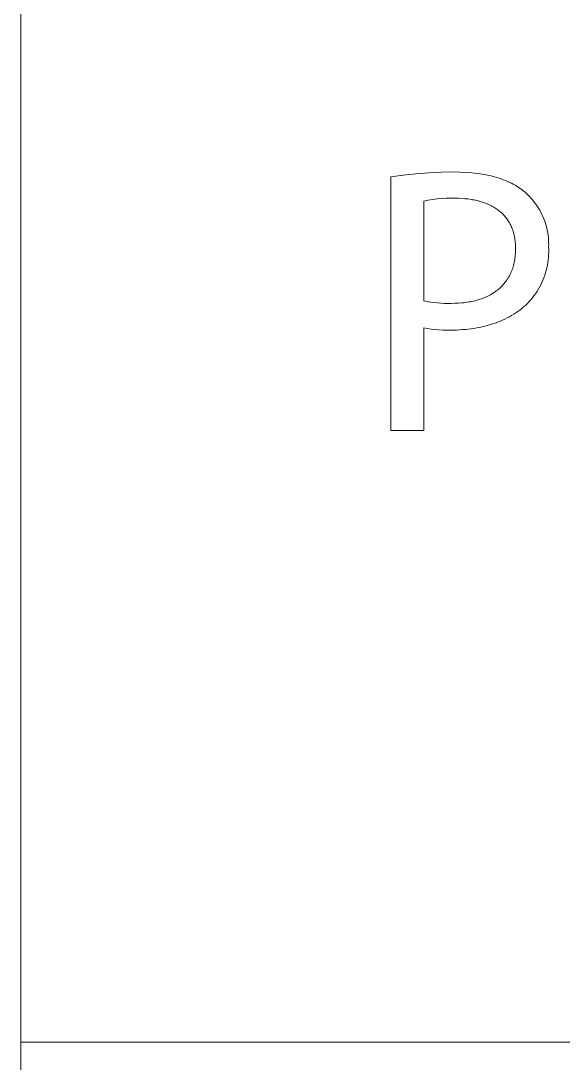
# Model space of a CAD drawing. Header units: millimetres. Extents: x -582 to 3448, y -204 to 2611.
# Drawn here: x 1925.1 to 1982.5, y -93.9 to 16.5 of the extents above; entities that cross this region are included whole.
import ezdxf

# ---------------------------------------------------------------- set-up
doc = ezdxf.new("R2010")
doc.units = ezdxf.units.MM
doc.header["$MEASUREMENT"] = 0
doc.layers.add('Domyślny', color=7, linetype='Continuous', true_color=0x000000)

msp = doc.modelspace()

# ---------------------------------------------------------------- linework, layer by layer
at = {"layer": 'Domyślny', "color": 18, "lineweight": 15, "true_color": 0x000000}
for p, q in [((1925.06, -204.25), (1925.06, 246.28)), ((1964.24, 0), (1965.57, 0.2)), ((1964.24, -26.86), (1964.24, 0)), ((1965.57, 0.2), (1966.92, 0.35)), ((1966.92, 0.35), (1968.27, 0.45)), ((1968.27, 0.45), (1969.62, 0.51)), ((1969.62, 0.51), (1970.97, 0.53)), ((1970.97, 0.53), (1971.61, 0.52)), ((1971.61, 0.52), (1972.23, 0.49)), ((1972.23, 0.49), (1972.83, 0.44)), ((1972.83, 0.44), (1973.12, 0.41)), ((1973.12, 0.41), (1973.4, 0.38)), ((1973.4, 0.38), (1973.68, 0.34)), ((1973.68, 0.34), (1973.96, 0.29)), ((1973.96, 0.29), (1974.22, 0.25)), ((1974.22, 0.25), (1974.49, 0.19)), ((1974.49, 0.19), (1974.74, 0.14)), ((1974.74, 0.14), (1975, 0.07)), ((1975, 0.07), (1975.24, 0.01)), ((1975.24, 0.01), (1975.48, -0.06)), ((1975.48, -0.06), (1975.72, -0.14)), ((1975.72, -0.14), (1975.95, -0.21)), ((1975.95, -0.21), (1976.17, -0.3)), ((1976.17, -0.3), (1976.39, -0.38)), ((1976.39, -0.38), (1976.61, -0.47)), ((1976.61, -0.47), (1976.81, -0.57)), ((1976.81, -0.57), (1977.02, -0.67)), ((1977.02, -0.67), (1977.21, -0.77)), ((1977.21, -0.77), (1977.41, -0.88)), ((1977.41, -0.88), (1977.59, -0.99)), ((1977.59, -0.99), (1977.77, -1.1)), ((1977.77, -1.1), (1977.95, -1.22)), ((1977.95, -1.22), (1978.12, -1.34)), ((1978.12, -1.34), (1978.28, -1.47)), ((1978.28, -1.47), (1978.44, -1.59)), ((1978.44, -1.59), (1978.6, -1.73)), ((1978.6, -1.73), (1978.78, -1.9)), ((1978.78, -1.9), (1978.96, -2.08)), ((1978.96, -2.08), (1979.13, -2.27)), ((1968.21, -2.46), (1967.74, -2.55)), ((1967.74, -2.55), (1967.74, -13.11)), ((1968.68, -2.39), (1968.21, -2.46)), ((1969.15, -2.33), (1968.68, -2.39)), ((1969.62, -2.29), (1969.15, -2.33)), ((1970.1, -2.26), (1969.62, -2.29)), ((1970.58, -2.25), (1970.1, -2.26)), ((1971.05, -2.25), (1970.58, -2.25)), ((1971.41, -2.26), (1971.05, -2.25)), ((1971.76, -2.27), (1971.41, -2.26)), ((1972.1, -2.3), (1971.76, -2.27)), ((1972.44, -2.33), (1972.1, -2.3)), ((1972.76, -2.38), (1972.44, -2.33)), ((1972.92, -2.41), (1972.76, -2.38)), ((1973.08, -2.43), (1972.92, -2.41)), ((1973.24, -2.47), (1973.08, -2.43)), ((1973.39, -2.5), (1973.24, -2.47)), ((1973.54, -2.54), (1973.39, -2.5)), ((1973.69, -2.58), (1973.54, -2.54)), ((1973.83, -2.62), (1973.69, -2.58)), ((1973.97, -2.66), (1973.83, -2.62)), ((1974.12, -2.71), (1973.97, -2.66)), ((1974.25, -2.76), (1974.12, -2.71)), ((1974.39, -2.81), (1974.25, -2.76)), ((1974.52, -2.87), (1974.39, -2.81)), ((1974.65, -2.93), (1974.52, -2.87)), ((1974.78, -2.99), (1974.65, -2.93)), ((1974.91, -3.05), (1974.78, -2.99)), ((1975.03, -3.12), (1974.91, -3.05)), ((1975.15, -3.19), (1975.03, -3.12)), ((1975.27, -3.26), (1975.15, -3.19)), ((1975.38, -3.33), (1975.27, -3.26)), ((1979.13, -2.27), (1979.3, -2.47)), ((1979.3, -2.47), (1979.45, -2.66)), ((1979.45, -2.66), (1979.61, -2.87)), ((1979.61, -2.87), (1979.75, -3.08)), ((1979.75, -3.08), (1979.89, -3.29)), ((1979.89, -3.29), (1980.02, -3.51)), ((1975.49, -3.41), (1975.38, -3.33)), ((1975.6, -3.48), (1975.49, -3.41)), ((1975.71, -3.57), (1975.6, -3.48)), ((1975.81, -3.65), (1975.71, -3.57)), ((1975.91, -3.74), (1975.81, -3.65)), ((1976.01, -3.83), (1975.91, -3.74)), ((1976.11, -3.92), (1976.01, -3.83)), ((1976.2, -4.01), (1976.11, -3.92)), ((1976.29, -4.11), (1976.2, -4.01)), ((1976.37, -4.21), (1976.29, -4.11)), ((1976.46, -4.31), (1976.37, -4.21)), ((1976.54, -4.42), (1976.46, -4.31)), ((1980.02, -3.51), (1980.14, -3.74)), ((1980.14, -3.74), (1980.25, -3.96)), ((1980.25, -3.96), (1980.36, -4.19)), ((1980.36, -4.19), (1980.46, -4.43)), ((1976.61, -4.53), (1976.54, -4.42)), ((1976.69, -4.64), (1976.61, -4.53)), ((1976.76, -4.75), (1976.69, -4.64)), ((1976.83, -4.87), (1976.76, -4.75)), ((1976.89, -4.98), (1976.83, -4.87)), ((1976.95, -5.11), (1976.89, -4.98)), ((1977.01, -5.23), (1976.95, -5.11)), ((1977.06, -5.36), (1977.01, -5.23)), ((1977.12, -5.49), (1977.06, -5.36)), ((1977.16, -5.62), (1977.12, -5.49)), ((1980.46, -4.43), (1980.55, -4.67)), ((1980.55, -4.67), (1980.63, -4.91)), ((1980.63, -4.91), (1980.7, -5.15)), ((1980.7, -5.15), (1980.77, -5.4)), ((1980.77, -5.4), (1980.82, -5.65)), ((1977.21, -5.75), (1977.16, -5.62)), ((1977.25, -5.89), (1977.21, -5.75)), ((1977.29, -6.03), (1977.25, -5.89)), ((1977.32, -6.17), (1977.29, -6.03)), ((1977.35, -6.32), (1977.32, -6.17)), ((1977.38, -6.47), (1977.35, -6.32)), ((1977.4, -6.62), (1977.38, -6.47)), ((1977.42, -6.77), (1977.4, -6.62)), ((1980.82, -5.65), (1980.87, -5.9)), ((1980.87, -5.9), (1980.91, -6.15)), ((1980.91, -6.15), (1980.94, -6.4)), ((1980.94, -6.4), (1980.96, -6.65)), ((1977.44, -6.93), (1977.42, -6.77)), ((1977.45, -7.09), (1977.44, -6.93)), ((1977.46, -7.25), (1977.45, -7.09)), ((1977.47, -7.41), (1977.46, -7.25)), ((1977.47, -7.58), (1977.47, -7.41)), ((1977.47, -7.75), (1977.47, -7.58)), ((1980.96, -6.65), (1980.97, -6.91)), ((1980.97, -6.91), (1980.98, -7.16)), ((1980.98, -7.16), (1980.97, -7.42)), ((1980.97, -7.42), (1980.98, -7.69)), ((1980.98, -7.69), (1980.98, -7.97)), ((1977.35, -8.91), (1977.38, -8.75)), ((1977.38, -8.75), (1977.4, -8.59)), ((1977.4, -8.59), (1977.42, -8.43)), ((1977.42, -8.43), (1977.44, -8.26)), ((1977.44, -8.26), (1977.45, -8.1)), ((1977.45, -8.1), (1977.46, -7.93)), ((1977.46, -7.93), (1977.47, -7.75)), ((1980.92, -8.8), (1980.89, -9.07)), ((1980.95, -8.52), (1980.92, -8.8)), ((1980.97, -8.25), (1980.95, -8.52)), ((1980.98, -7.97), (1980.97, -8.25)), ((1977.06, -9.94), (1977.11, -9.8)), ((1977.11, -9.8), (1977.16, -9.65)), ((1977.16, -9.65), (1977.2, -9.51)), ((1977.2, -9.51), (1977.24, -9.36)), ((1977.24, -9.36), (1977.28, -9.21)), ((1977.28, -9.21), (1977.32, -9.06)), ((1977.32, -9.06), (1977.35, -8.91)), ((1980.72, -9.88), (1980.64, -10.15)), ((1980.78, -9.61), (1980.72, -9.88)), ((1980.84, -9.34), (1980.78, -9.61)), ((1980.89, -9.07), (1980.84, -9.34)), ((1976.43, -11.07), (1976.51, -10.95)), ((1976.51, -10.95), (1976.59, -10.84)), ((1976.59, -10.84), (1976.67, -10.72)), ((1976.67, -10.72), (1976.74, -10.59)), ((1976.74, -10.59), (1976.81, -10.47)), ((1976.81, -10.47), (1976.88, -10.34)), ((1976.88, -10.34), (1976.94, -10.21)), ((1976.94, -10.21), (1977, -10.07)), ((1977, -10.07), (1977.06, -9.94)), ((1980.36, -10.93), (1980.25, -11.18)), ((1980.46, -10.67), (1980.36, -10.93)), ((1980.56, -10.41), (1980.46, -10.67)), ((1980.64, -10.15), (1980.56, -10.41)), ((1975.31, -12.16), (1975.42, -12.07)), ((1975.42, -12.07), (1975.54, -11.98)), ((1975.54, -11.98), (1975.65, -11.89)), ((1975.65, -11.89), (1975.76, -11.8)), ((1975.76, -11.8), (1975.86, -11.7)), ((1975.86, -11.7), (1975.97, -11.6)), ((1975.97, -11.6), (1976.07, -11.5)), ((1976.07, -11.5), (1976.16, -11.4)), ((1976.16, -11.4), (1976.25, -11.29)), ((1976.25, -11.29), (1976.34, -11.18)), ((1976.34, -11.18), (1976.43, -11.07)), ((1979.86, -11.91), (1979.72, -12.15)), ((1980, -11.67), (1979.86, -11.91)), ((1980.13, -11.43), (1980, -11.67)), ((1980.25, -11.18), (1980.13, -11.43)), ((1967.74, -13.11), (1968.1, -13.18)), ((1968.1, -13.18), (1968.46, -13.25)), ((1972.34, -13.27), (1972.51, -13.24)), ((1972.51, -13.24), (1972.69, -13.21)), ((1972.69, -13.21), (1972.85, -13.18)), ((1972.85, -13.18), (1973.02, -13.14)), ((1973.02, -13.14), (1973.19, -13.1)), ((1973.19, -13.1), (1973.35, -13.06)), ((1973.35, -13.06), (1973.5, -13.01)), ((1973.5, -13.01), (1973.66, -12.96)), ((1973.66, -12.96), (1973.81, -12.91)), ((1973.81, -12.91), (1973.96, -12.86)), ((1973.96, -12.86), (1974.11, -12.8)), ((1974.11, -12.8), (1974.26, -12.74)), ((1974.26, -12.74), (1974.4, -12.68)), ((1974.4, -12.68), (1974.54, -12.61)), ((1974.54, -12.61), (1974.67, -12.54)), ((1974.67, -12.54), (1974.8, -12.47)), ((1974.8, -12.47), (1974.93, -12.4)), ((1974.93, -12.4), (1975.06, -12.32)), ((1975.06, -12.32), (1975.18, -12.24)), ((1975.18, -12.24), (1975.31, -12.16)), ((1978.88, -13.24), (1978.7, -13.42)), ((1979.06, -13.04), (1978.88, -13.24)), ((1979.24, -12.82), (1979.06, -13.04)), ((1979.41, -12.6), (1979.24, -12.82)), ((1979.57, -12.38), (1979.41, -12.6)), ((1979.72, -12.15), (1979.57, -12.38)), ((1968.46, -13.25), (1968.82, -13.3)), ((1968.82, -13.3), (1969.19, -13.34)), ((1969.19, -13.34), (1969.55, -13.37)), ((1969.55, -13.37), (1969.92, -13.39)), ((1969.92, -13.39), (1970.28, -13.4)), ((1970.28, -13.4), (1970.65, -13.39)), ((1970.65, -13.39), (1971.04, -13.38)), ((1971.04, -13.38), (1971.43, -13.37)), ((1971.43, -13.37), (1971.8, -13.34)), ((1971.8, -13.34), (1971.98, -13.32)), ((1971.98, -13.32), (1972.16, -13.29)), ((1972.16, -13.29), (1972.34, -13.27)), ((1977.71, -14.25), (1977.5, -14.39)), ((1977.92, -14.09), (1977.71, -14.25)), ((1978.13, -13.93), (1977.92, -14.09)), ((1978.32, -13.77), (1978.13, -13.93)), ((1978.51, -13.6), (1978.32, -13.77)), ((1978.7, -13.42), (1978.51, -13.6)), ((1975.58, -15.37), (1975.31, -15.47)), ((1975.83, -15.27), (1975.58, -15.37)), ((1976.09, -15.16), (1975.83, -15.27)), ((1976.33, -15.05), (1976.09, -15.16)), ((1976.58, -14.93), (1976.33, -15.05)), ((1976.82, -14.8), (1976.58, -14.93)), ((1977.05, -14.67), (1976.82, -14.8)), ((1977.28, -14.53), (1977.05, -14.67)), ((1977.5, -14.39), (1977.28, -14.53)), ((1968.14, -16.06), (1967.74, -15.98)), ((1967.74, -15.98), (1967.74, -26.86)), ((1968.54, -16.12), (1968.14, -16.06)), ((1968.94, -16.16), (1968.54, -16.12)), ((1969.35, -16.2), (1968.94, -16.16)), ((1969.76, -16.22), (1969.35, -16.2)), ((1970.16, -16.23), (1969.76, -16.22)), ((1970.57, -16.22), (1970.16, -16.23)), ((1970.89, -16.22), (1970.57, -16.22)), ((1971.21, -16.21), (1970.89, -16.22)), ((1971.52, -16.2), (1971.21, -16.21)), ((1971.84, -16.17), (1971.52, -16.2)), ((1972.15, -16.15), (1971.84, -16.17)), ((1972.45, -16.11), (1972.15, -16.15)), ((1972.76, -16.08), (1972.45, -16.11)), ((1973.06, -16.03), (1972.76, -16.08)), ((1973.35, -15.98), (1973.06, -16.03)), ((1973.64, -15.93), (1973.35, -15.98)), ((1973.93, -15.86), (1973.64, -15.93)), ((1974.22, -15.8), (1973.93, -15.86)), ((1974.5, -15.72), (1974.22, -15.8)), ((1974.77, -15.64), (1974.5, -15.72)), ((1975.05, -15.56), (1974.77, -15.64)), ((1975.31, -15.47), (1975.05, -15.56)), ((1967.74, -26.86), (1964.24, -26.86)), ((1925.06, -91.63), (3444.3, -91.63))]:
    msp.add_line(p, q, dxfattribs=at)

doc.saveas('drawing.dxf')
